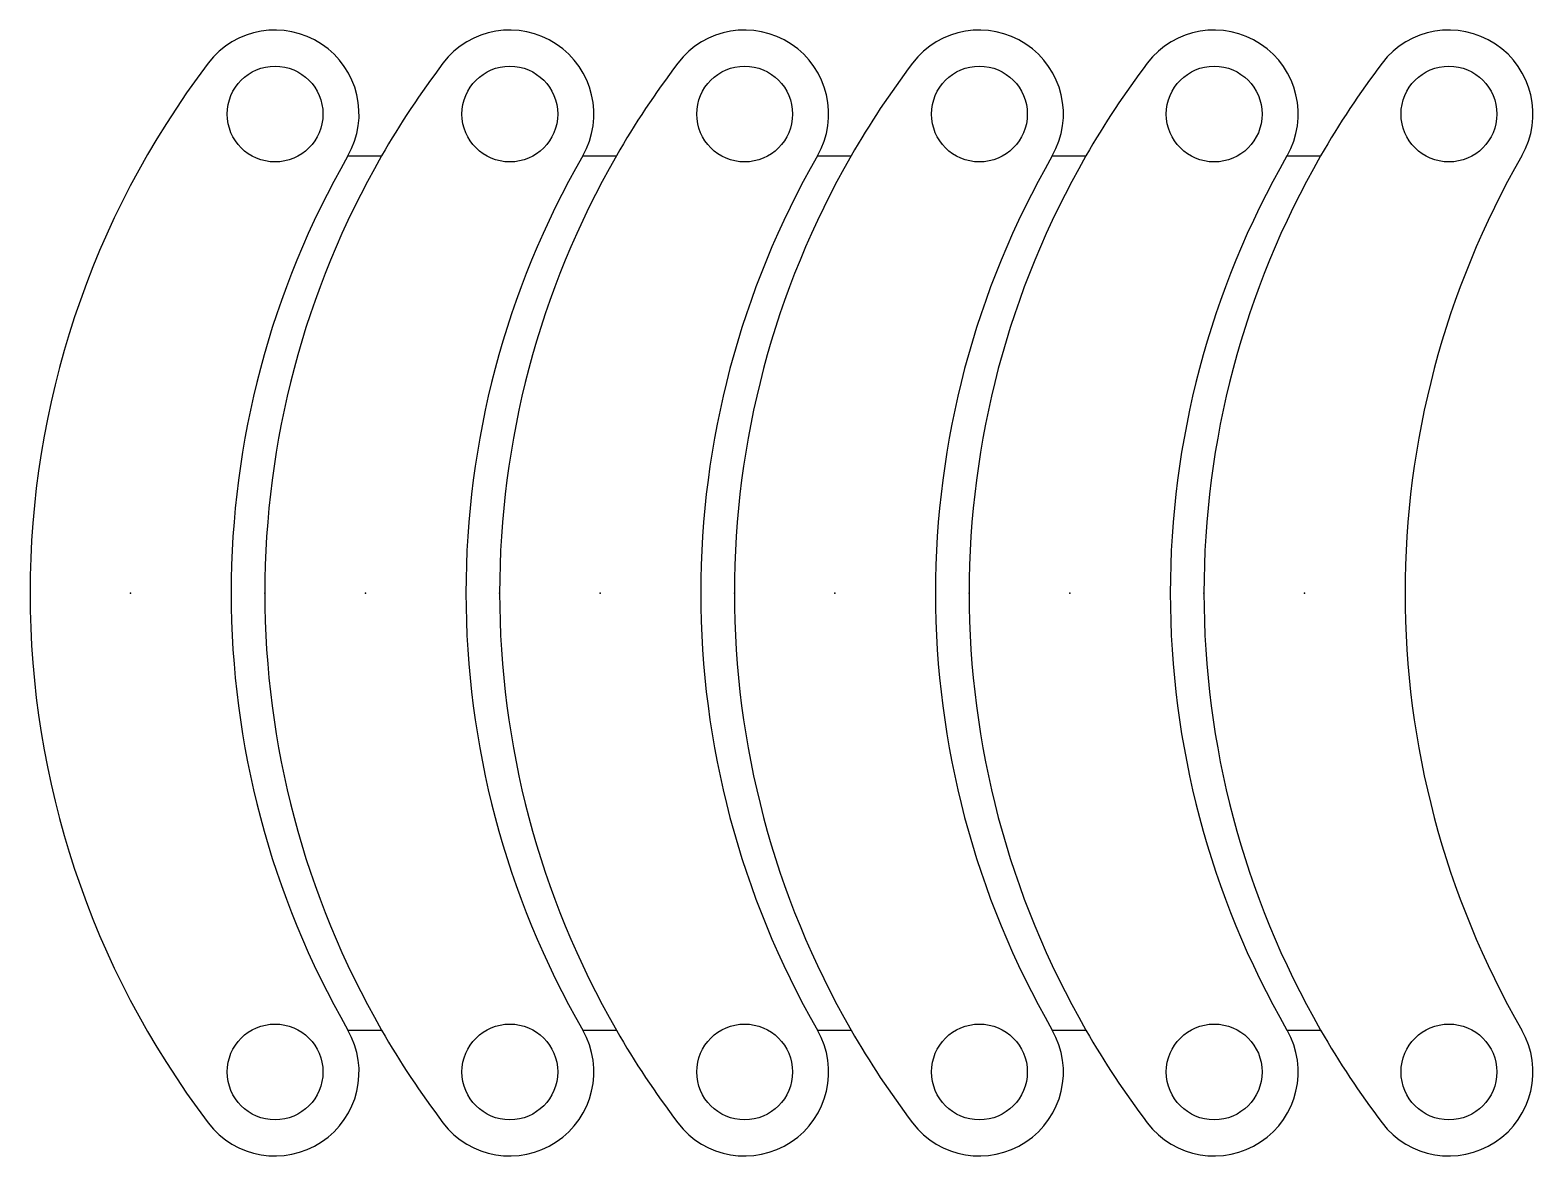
# Model space of a CAD drawing. Header units: millimetres. Extents: x 0 to 31.4, y -11.8 to 11.8.
import ezdxf

# ---------------------------------------------------------------- set-up
doc = ezdxf.new("R2010")
doc.units = ezdxf.units.MM
doc.linetypes.add('K5LT_BASIC', pattern=[0])

msp = doc.modelspace()

# ---------------------------------------------------------------- linework, layer by layer
at = {"color": 143, "linetype": 'K5LT_BASIC', "true_color": 0x33acca}
for p, q in [((6.638, 9.125), (7.34, 9.125)), ((11.54, 9.125), (12.243, 9.125)), ((16.443, 9.125), (17.146, 9.125)), ((21.346, 9.125), (22.049, 9.125)), ((26.249, 9.125), (26.951, 9.125)), ((6.638, -9.125), (7.34, -9.125)), ((11.54, -9.125), (12.243, -9.125)), ((16.443, -9.125), (17.146, -9.125)), ((21.346, -9.125), (22.049, -9.125)), ((26.249, -9.125), (26.951, -9.125))]:
    msp.add_line(p, q, dxfattribs=at)
for centre in [(5.117, 10), (10.02, 10), (14.923, 10), (19.826, 10), (24.729, 10), (29.631, 10), (5.117, -10), (10.02, -10), (14.923, -10), (19.826, -10), (24.729, -10), (29.631, -10)]:
    msp.add_circle(centre, 1, dxfattribs=at)
for centre, radius, start, end in [((5.117, 10), 1.754, 330.0886, 142.8168), ((10.02, 10), 1.754, 330.0886, 142.8168), ((14.923, 10), 1.754, 330.0886, 142.8168), ((19.826, 10), 1.754, 330.0886, 142.8168), ((24.729, 10), 1.754, 330.0886, 142.8168), ((29.631, 10), 1.754, 330.0886, 142.8168), ((18.3, 0), 18.3, 142.8168, 217.1832), ((23.203, 0), 18.3, 142.8168, 150.0886), ((28.106, 0), 18.3, 142.8168, 150.0886), ((33.008, 0), 18.3, 142.8168, 150.0886), ((37.911, 0), 18.3, 142.8168, 150.0886), ((42.814, 0), 18.3, 142.8168, 150.0886), ((22.5, 0), 18.3, 150.0886, 209.9114), ((23.203, 0), 18.3, 150.0886, 209.9114), ((27.403, 0), 18.3, 150.0886, 209.9114), ((28.106, 0), 18.3, 150.0886, 209.9114), ((32.306, 0), 18.3, 150.0886, 209.9114), ((33.008, 0), 18.3, 150.0886, 209.9114), ((37.208, 0), 18.3, 150.0886, 209.9114), ((37.911, 0), 18.3, 150.0886, 209.9114), ((42.111, 0), 18.3, 150.0886, 209.9114), ((42.814, 0), 18.3, 150.0886, 209.9114), ((47.014, 0), 18.3, 150.0886, 209.9114), ((5.117, -10), 1.754, 217.1832, 29.9114), ((23.203, 0), 18.3, 209.9114, 217.1832), ((10.02, -10), 1.754, 217.1832, 29.9114), ((28.106, 0), 18.3, 209.9114, 217.1832), ((14.923, -10), 1.754, 217.1832, 29.9114), ((33.008, 0), 18.3, 209.9114, 217.1832), ((19.826, -10), 1.754, 217.1832, 29.9114), ((37.911, 0), 18.3, 209.9114, 217.1832), ((24.729, -10), 1.754, 217.1832, 29.9114), ((42.814, 0), 18.3, 209.9114, 217.1832), ((29.631, -10), 1.754, 217.1832, 29.9114)]:
    msp.add_arc(centre, radius, start, end, dxfattribs=at)
at = {"color": 11, "true_color": 0xff8080}
for p in [(2.1, 0), (4.903, 0), (7.003, 0), (9.806, 0), (11.906, 0), (14.708, 0), (16.808, 0), (19.611, 0), (21.711, 0), (24.514, 0), (26.614, 0)]:
    msp.add_point(p, dxfattribs=at)

doc.saveas('drawing.dxf')
